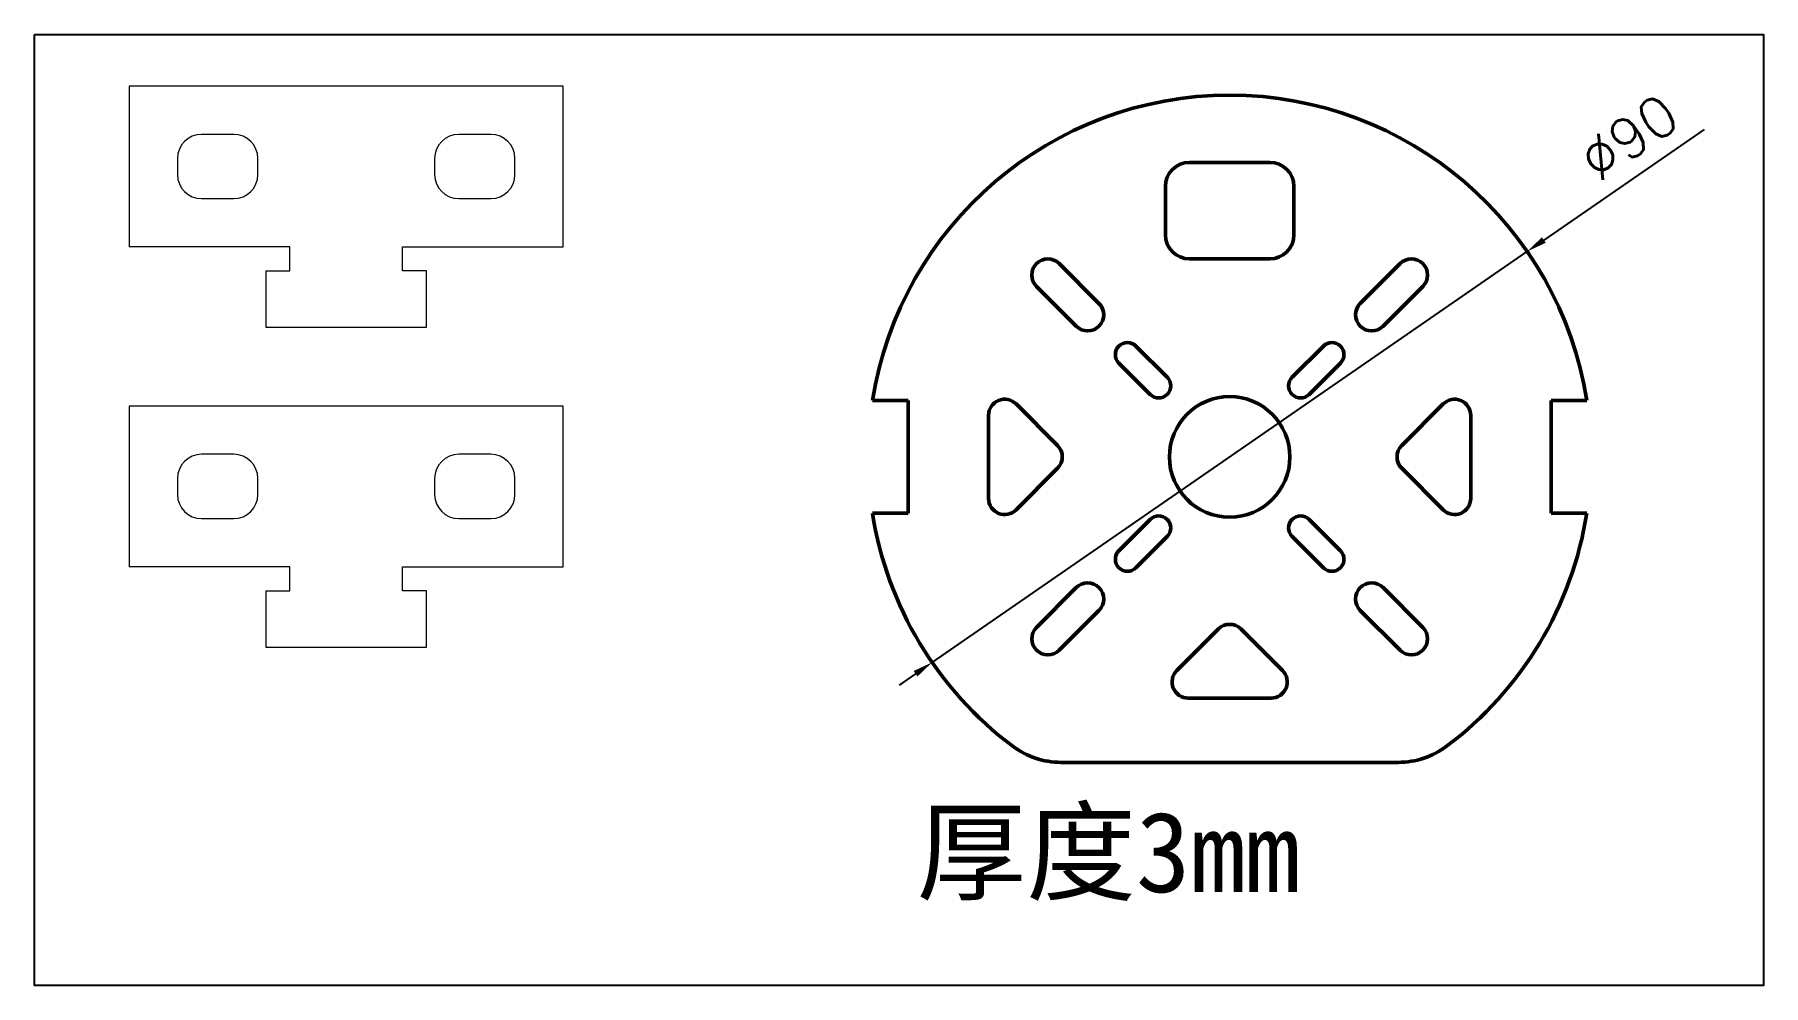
# Model space of a CAD drawing. Header units: millimetres. Extents: x 1695 to 1910, y 1085 to 1203.
import ezdxf

# ---------------------------------------------------------------- set-up
doc = ezdxf.new("R2010")
doc.units = ezdxf.units.MM
doc.layers.add('1粗实线', color=255, linetype='Continuous', lineweight=50)
doc.layers.add('6标注层', color=3, linetype='Continuous', lineweight=25)
doc.styles.get("Standard").update_dxf_attribs({"font": 'txt', "bigfont": 'gbcbig.shx'})
doc.dimstyles.new('ISO-25', dxfattribs={"dimtxt": 2.5, "dimasz": 2.5, "dimexe": 1.25, "dimexo": 0, "dimtad": 1, "dimdsep": 46, "dimtxsty": 'Standard', "dimcen": 2.5, "dimadec": 0, "dimazin": 0, "dimtfac": 1, "dimtmove": 0, "dimatfit": 3, "dimfxl": 1, "dimarcsym": 0})

# ---------------------------------------------------------------- blocks, each defined once
blk = doc.blocks.new('*D2')
at = {"layer": '6标注层', "color": 0, "lineweight": -2}
for p, q in [((1902.9, 1191.2), (1882.95, 1177.43)), ((1806.82, 1124.89), (1880.89, 1176.01)), ((1804.76, 1123.47), (1802.7, 1122.05))]:
    blk.add_line(p, q, dxfattribs=at)
at = {"layer": '6标注层', "color": 0}
for points in [[(1882.71, 1177.77), (1883.19, 1177.09), (1880.89, 1176.01)], [(1804.52, 1123.82), (1804.99, 1123.13), (1806.82, 1124.89)]]:
    blk.add_solid(points, dxfattribs=at)
at = {"layer": 'Defpoints', "color": 0}
for p in [(1880.89, 1176.01), (1806.82, 1124.89)]:
    blk.add_point(p, dxfattribs=at)
at = {"layer": '6标注层', "color": 0, "insert": (1893.55, 1190.21), "char_height": 5, "attachment_point": 5, "rotation": 34.607}
blk.add_mtext('∅90', dxfattribs=at)

msp = doc.modelspace()

# ---------------------------------------------------------------- linework, layer by layer
at = {"layer": '1粗实线', "lineweight": 18}
for p, q in [((1706.9, 1196.579), (1706.9, 1176.579)), ((1760.9, 1196.579), (1706.9, 1196.579)), ((1760.9, 1176.579), (1760.9, 1196.579)), ((1719.9, 1190.579), (1715.9, 1190.579)), ((1751.9, 1190.579), (1747.9, 1190.579)), ((1712.9, 1187.579), (1712.9, 1185.579)), ((1722.9, 1185.579), (1722.9, 1187.579)), ((1744.9, 1187.579), (1744.9, 1185.579)), ((1754.9, 1185.579), (1754.9, 1187.579)), ((1715.9, 1182.579), (1719.9, 1182.579)), ((1747.9, 1182.579), (1751.9, 1182.579)), ((1726.9, 1176.579), (1706.9, 1176.579)), ((1726.9, 1173.579), (1726.9, 1176.579)), ((1740.9, 1173.579), (1740.9, 1176.579)), ((1740.9, 1176.579), (1760.9, 1176.579)), ((1723.9, 1173.579), (1723.9, 1166.579)), ((1723.9, 1173.579), (1726.9, 1173.579)), ((1743.9, 1173.579), (1740.9, 1173.579)), ((1743.9, 1166.579), (1743.9, 1173.579)), ((1723.9, 1166.579), (1743.9, 1166.579)), ((1706.9, 1156.774), (1706.9, 1136.774)), ((1760.9, 1156.774), (1706.9, 1156.774)), ((1760.9, 1136.774), (1760.9, 1156.774)), ((1719.9, 1150.774), (1715.9, 1150.774)), ((1751.9, 1150.774), (1747.9, 1150.774)), ((1712.9, 1147.774), (1712.9, 1145.774)), ((1722.9, 1145.774), (1722.9, 1147.774)), ((1744.9, 1147.774), (1744.9, 1145.774)), ((1754.9, 1145.774), (1754.9, 1147.774)), ((1715.9, 1142.774), (1719.9, 1142.774)), ((1747.9, 1142.774), (1751.9, 1142.774)), ((1726.9, 1136.774), (1706.9, 1136.774)), ((1726.9, 1133.774), (1726.9, 1136.774)), ((1740.9, 1133.774), (1740.9, 1136.774)), ((1740.9, 1136.774), (1760.9, 1136.774)), ((1723.9, 1133.774), (1723.9, 1126.774)), ((1723.9, 1133.774), (1726.9, 1133.774)), ((1743.9, 1133.774), (1740.9, 1133.774)), ((1743.9, 1126.774), (1743.9, 1133.774)), ((1723.9, 1126.774), (1743.9, 1126.774))]:
    msp.add_line(p, q, dxfattribs=at)
at = {"layer": '1粗实线'}
for p, q in [((1848.853, 1187.093), (1838.853, 1187.093)), ((1835.853, 1184.093), (1835.853, 1178.093)), ((1851.853, 1178.093), (1851.853, 1184.093)), ((1838.853, 1175.093), (1848.853, 1175.093)), ((1822.64, 1174.493), (1827.59, 1169.544)), ((1860.117, 1169.544), (1865.067, 1174.493)), ((1824.761, 1166.715), (1819.812, 1171.665)), ((1867.895, 1171.665), (1862.945, 1166.715)), ((1836.075, 1160.351), (1832.186, 1164.24)), ((1855.521, 1164.24), (1851.632, 1160.351)), ((1830.065, 1162.119), (1833.954, 1158.23)), ((1853.753, 1158.23), (1857.642, 1162.119)), ((1803.853, 1157.452), (1799.401, 1157.452)), ((1803.853, 1157.452), (1803.853, 1143.452)), ((1813.853, 1155.623), (1813.853, 1145.28)), ((1822.439, 1151.866), (1817.268, 1157.038)), ((1870.439, 1157.038), (1865.268, 1151.866)), ((1873.853, 1145.28), (1873.853, 1155.623)), ((1888.306, 1157.452), (1883.853, 1157.452)), ((1883.853, 1143.452), (1883.853, 1157.452)), ((1817.268, 1143.866), (1822.439, 1149.038)), ((1865.268, 1149.038), (1870.439, 1143.866)), ((1799.401, 1143.452), (1803.853, 1143.452)), ((1830.065, 1138.785), (1833.954, 1142.674)), ((1853.753, 1142.674), (1857.642, 1138.785)), ((1883.853, 1143.452), (1888.306, 1143.452)), ((1836.075, 1140.552), (1832.186, 1136.663)), ((1855.521, 1136.663), (1851.632, 1140.552)), ((1819.812, 1129.239), (1824.761, 1134.188)), ((1862.945, 1134.188), (1867.895, 1129.239)), ((1827.59, 1131.36), (1822.64, 1126.41)), ((1865.067, 1126.41), (1860.117, 1131.36)), ((1842.439, 1129.038), (1837.268, 1123.866)), ((1850.439, 1123.866), (1845.268, 1129.038)), ((1838.682, 1120.452), (1849.025, 1120.452)), ((1864.853, 1112.452), (1822.853, 1112.452))]:
    msp.add_line(p, q, dxfattribs=at)
msp.add_circle((1843.853, 1150.452), 7.5, dxfattribs=at)
for centre, radius, start, end in [((1843.853, 1150.452), 45, 8.94902, 171.05098), ((1838.853, 1184.093), 3, 90, 180), ((1848.853, 1184.093), 3, 0, 90), ((1838.853, 1178.093), 3, 180, 270), ((1848.853, 1178.093), 3, 270, 0), ((1821.226, 1173.079), 2, 45, 225), ((1866.481, 1173.079), 2, 315, 135), ((1826.176, 1168.129), 2, 225, 45), ((1861.531, 1168.129), 2, 135, 315), ((1831.125, 1163.18), 1.5, 45, 225), ((1856.581, 1163.18), 1.5, 315, 135), ((1835.015, 1159.291), 1.5, 225, 45), ((1852.692, 1159.291), 1.5, 135, 315), ((1815.853, 1155.623), 2, 45, 180), ((1871.853, 1155.623), 2, 0, 135), ((1821.025, 1150.452), 2, 315, 45), ((1866.682, 1150.452), 2, 135, 225), ((1815.853, 1145.28), 2, 180, 315), ((1871.853, 1145.28), 2, 225, 0), ((1843.853, 1150.452), 45, 188.94902, 233.1301), ((1835.015, 1141.613), 1.5, 315, 135), ((1852.692, 1141.613), 1.5, 45, 225), ((1843.853, 1150.452), 45, 306.8699, 351.05098), ((1831.125, 1137.724), 1.5, 135, 315), ((1856.581, 1137.724), 1.5, 225, 45), ((1826.176, 1132.774), 2, 315, 135), ((1861.531, 1132.774), 2, 45, 225), ((1821.226, 1127.824), 2, 135, 315), ((1843.853, 1127.623), 2, 45, 135), ((1866.481, 1127.824), 2, 225, 45), ((1838.682, 1122.452), 2, 135, 270), ((1849.025, 1122.452), 2, 270, 45), ((1822.853, 1122.452), 10, 233.1301, 270), ((1864.853, 1122.452), 10, 270, 306.8699)]:
    msp.add_arc(centre, radius, start, end, dxfattribs=at)
at = {"layer": '1粗实线', "lineweight": 18}
for centre, start, end in [((1715.9, 1187.579), 90, 180), ((1719.9, 1187.579), 0, 90), ((1747.9, 1187.579), 90, 180), ((1751.9, 1187.579), 0, 90), ((1715.9, 1185.579), 180, 270), ((1719.9, 1185.579), 270, 0), ((1747.9, 1185.579), 180, 270), ((1751.9, 1185.579), 270, 0), ((1715.9, 1147.774), 90, 180), ((1719.9, 1147.774), 0, 90), ((1747.9, 1147.774), 90, 180), ((1751.9, 1147.774), 0, 90), ((1715.9, 1145.774), 180, 270), ((1719.9, 1145.774), 270, 0), ((1747.9, 1145.774), 180, 270), ((1751.9, 1145.774), 270, 0)]:
    msp.add_arc(centre, 3, start, end, dxfattribs=at)
at = {"layer": '6标注层'}
msp.add_lwpolyline([(1695.11, 1202.987), (1910.288, 1202.987), (1910.288, 1084.707), (1695.11, 1084.707)], close=True, dxfattribs=at)

# ---------------------------------------------------------------- texts
at = {"layer": '6标注层', "insert": (1804.898, 1106.307), "char_height": 10, "width": 54.82414, "attachment_point": 1}
msp.add_mtext('{\\fSimSun|b0|i0|c134|p2;厚度3mm}', dxfattribs=at)

# ---------------------------------------------------------------- dimensions: what is measured, and where the dimension line sits
at = {"layer": '6标注层'}
dim = msp.add_diameter_dim_2p(p1=(1806.815, 1124.894), p2=(1880.891, 1176.009), dimstyle='ISO-25', override={"dimtxt": 5, "dimgap": 2}, dxfattribs=at)
dim.commit()
dim.dimension.update_dxf_attribs({"geometry": '*D2', "text_midpoint": (1896.11, 1186.511), "dimtype": 163})

doc.saveas('drawing.dxf')
